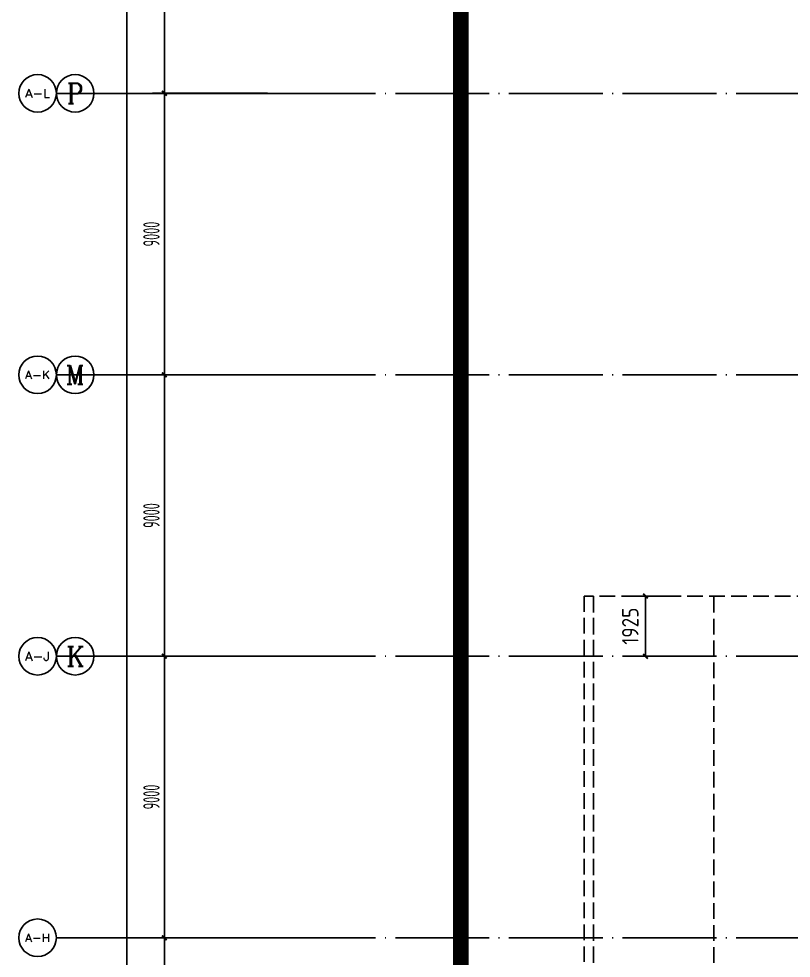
# Model space of a CAD drawing. Extents: x -473190 to 2138458, y -81875 to 2633646.
# Drawn here: x 423429 to 448106, y 16538 to 46576 of the extents above; entities that cross this region are included whole.
import ezdxf
from ezdxf.enums import TextEntityAlignment as Align

# ---------------------------------------------------------------- set-up
doc = ezdxf.new("R2010")
doc.units = 0
doc.header["$LTSCALE"] = 1000
for name, pattern in [('ACAD_ISO05W100', [34, 24, -3, 0.5, -3, 0.5, -3]), ('DASH', [0.35, 0.25, -0.1]), ('DOTE', [2.42, 2, -0.2, 0.02, -0.2])]:
    doc.linetypes.add(name, pattern=pattern)
for name, color, linetype in [('A-REDLINE', 1, 'ACAD_ISO05W100'), ('AXIS', 3, 'Continuous'), ('AXIS_TEXT', 7, 'Continuous'), ('DOTE', 1, 'DOTE'), ('PUB_DIM', 3, 'Continuous'), ('RF-QT', 30, 'Continuous'), ('雨棚投影', 147, 'Continuous')]:
    doc.layers.add(name, color=color, linetype=linetype)
doc.styles.add('_TCH_AXIS', font='COMPLEX', dxfattribs={"bigfont": 'GBCBIG'})
doc.styles.add('_TCH_DIM_T3', font='tssdeng.shx', dxfattribs={"width": 0.564706, "bigfont": '@@@tssdchn.shx'})
doc.styles.add('COMPLEX', font='COMPLEX.shx', dxfattribs={"width": 0.65})
doc.styles.add('STANDARD_T3', font='gbenor.shx', dxfattribs={"bigfont": 'gbcbig.shx'})
doc.dimstyles.new('_TCH_ARCH&&150', dxfattribs={"dimtxt": 525, "dimasz": 150, "dimexe": 375, "dimexo": 450, "dimgap": 150, "dimtad": 1, "dimdec": 0, "dimzin": 0, "dimdsep": 46, "dimtxsty": '_TCH_DIM_T3', "dimblk": 'ARCHTICK', "dimcen": 0.09, "dimclrt": 7, "dimazin": 2, "dimtfac": 1, "dimtdec": 0, "dimtix": 1, "dimtmove": 2, "dimatfit": 3, "dimfxl": 0, "dimtolj": 1, "dimtzin": 0, "dimarcsym": 0})
doc.dimstyles.new('STANDARD&&150', dxfattribs={"dimtxt": 525, "dimasz": 150, "dimexe": 375, "dimexo": 450, "dimgap": 225, "dimtad": 1, "dimdec": 0, "dimzin": 0, "dimdsep": 46, "dimtxsty": 'STANDARD_T3', "dimblk": 'ARCHTICK', "dimcen": 0.09, "dimadec": 0, "dimazin": 0, "dimtfac": 1, "dimtdec": 0, "dimtix": 1, "dimtmove": 2, "dimatfit": 3, "dimfxl": 0, "dimtolj": 1, "dimtzin": 0, "dimarcsym": 0})

# ---------------------------------------------------------------- blocks, each defined once
blk = doc.blocks.new('坡道')
at = {"layer": '雨棚投影', "linetype": 'DASH', "lineweight": -3, "ltscale": 2}
blk.add_line((-138368, -493850), (-175993, -493851), dxfattribs=at)
for points in [[(-138368, -490000), (-175993, -490001), (-175993, -497701), (-138368, -497700)], [(-138368, -498000), (-138368, -497701), (-175993, -497701), (-175993, -498000)]]:
    blk.add_lwpolyline(points, close=True, dxfattribs=at)
blk = doc.blocks.new('_AXISO')
blk.add_circle((0, 0), 0.5)
at = {"layer": 'AXIS_TEXT', "style": 'COMPLEX', "width": 1.041667}
blk.add_attdef('A', text='', height=0.56, dxfattribs=at).set_placement((-0.25, -0.28), (0.25, -0.28), align=Align.FIT)
blk = doc.blocks.new('_ArchTick')
at = {"color": 0, "linetype": 'ByBlock', "const_width": 0.4}
blk.add_lwpolyline([(-0.5, -0.5), (0.5, 0.5)], dxfattribs=at)
blk = doc.blocks.new('*D5322')
at = {"layer": 'AXIS', "color": 0, "lineweight": -2, "transparency": 16777216}
for p, q in [((-298298, -3257), (-303173, -3257)), ((-302798, -204257), (-302798, -3257)), ((-298298, -204257), (-303173, -204257))]:
    blk.add_line(p, q, dxfattribs=at)
at = {"layer": 'Defpoints', "color": 0, "transparency": 16777216}
for p in [(-302798, -3257), (-297848, -3257), (-297848, -204257)]:
    blk.add_point(p, dxfattribs=at)
at = {"layer": 'AXIS', "color": 0, "lineweight": -2, "transparency": 16777216, "xscale": 150, "yscale": 150, "zscale": 150}
for p, rotation in [((-302798, -3257), 90), ((-302798, -204257), 270)]:
    blk.add_blockref('_ArchTick', p, dxfattribs=dict(at, rotation=rotation))
at = {"layer": 'AXIS', "color": 7, "transparency": 16777216, "insert": (-303211, -103757), "char_height": 525, "attachment_point": 5, "rotation": 90, "style": '_TCH_DIM_T3'}
blk.add_mtext('\\A1;201000', dxfattribs=at)
blk = doc.blocks.new('*D5330')
at = {"layer": 'AXIS', "color": 0, "lineweight": -2, "transparency": 16777216}
for p, q in [((-298298, -138257), (-301973, -138257)), ((-301598, -147257), (-301598, -138257)), ((-298298, -147257), (-301973, -147257))]:
    blk.add_line(p, q, dxfattribs=at)
at = {"layer": 'Defpoints', "color": 0, "transparency": 16777216}
for p in [(-301598, -138257), (-297848, -138257), (-297848, -147257)]:
    blk.add_point(p, dxfattribs=at)
at = {"layer": 'AXIS', "color": 0, "lineweight": -2, "transparency": 16777216, "xscale": 150, "yscale": 150, "zscale": 150}
for p, rotation in [((-301598, -138257), 90), ((-301598, -147257), 270)]:
    blk.add_blockref('_ArchTick', p, dxfattribs=dict(at, rotation=rotation))
at = {"layer": 'AXIS', "color": 7, "transparency": 16777216, "insert": (-302011, -142757), "char_height": 525, "attachment_point": 5, "rotation": 90, "style": '_TCH_DIM_T3'}
blk.add_mtext('\\A1;9000', dxfattribs=at)
blk = doc.blocks.new('*D5331')
at = {"layer": 'AXIS', "color": 0, "lineweight": -2, "transparency": 16777216}
for p, q in [((-298298, -129257), (-301973, -129257)), ((-301598, -138257), (-301598, -129257)), ((-298298, -138257), (-301973, -138257))]:
    blk.add_line(p, q, dxfattribs=at)
at = {"layer": 'Defpoints', "color": 0, "transparency": 16777216}
for p in [(-301598, -129257), (-297848, -129257), (-297848, -138257)]:
    blk.add_point(p, dxfattribs=at)
at = {"layer": 'AXIS', "color": 0, "lineweight": -2, "transparency": 16777216, "xscale": 150, "yscale": 150, "zscale": 150}
for p, rotation in [((-301598, -129257), 90), ((-301598, -138257), 270)]:
    blk.add_blockref('_ArchTick', p, dxfattribs=dict(at, rotation=rotation))
at = {"layer": 'AXIS', "color": 7, "transparency": 16777216, "insert": (-302011, -133757), "char_height": 525, "attachment_point": 5, "rotation": 90, "style": '_TCH_DIM_T3'}
blk.add_mtext('\\A1;9000', dxfattribs=at)
blk = doc.blocks.new('*D5332')
at = {"layer": 'AXIS', "color": 0, "lineweight": -2, "transparency": 16777216}
for p, q in [((-298298, -120257), (-301973, -120257)), ((-301598, -129257), (-301598, -120257)), ((-298298, -129257), (-301973, -129257))]:
    blk.add_line(p, q, dxfattribs=at)
at = {"layer": 'Defpoints', "color": 0, "transparency": 16777216}
for p in [(-301598, -120257), (-297848, -120257), (-297848, -129257)]:
    blk.add_point(p, dxfattribs=at)
at = {"layer": 'AXIS', "color": 0, "lineweight": -2, "transparency": 16777216, "xscale": 150, "yscale": 150, "zscale": 150}
for p, rotation in [((-301598, -120257), 90), ((-301598, -129257), 270)]:
    blk.add_blockref('_ArchTick', p, dxfattribs=dict(at, rotation=rotation))
at = {"layer": 'AXIS', "color": 7, "transparency": 16777216, "insert": (-302011, -124757), "char_height": 525, "attachment_point": 5, "rotation": 90, "style": '_TCH_DIM_T3'}
blk.add_mtext('\\A1;9000', dxfattribs=at)
blk = doc.blocks.new('*D5333')
at = {"layer": 'AXIS', "color": 0, "lineweight": -2, "transparency": 16777216}
for p, q in [((-298298, -111257), (-301973, -111257)), ((-301598, -120257), (-301598, -111257)), ((-298298, -120257), (-301973, -120257))]:
    blk.add_line(p, q, dxfattribs=at)
at = {"layer": 'Defpoints', "color": 0, "transparency": 16777216}
for p in [(-301598, -111257), (-297848, -111257), (-297848, -120257)]:
    blk.add_point(p, dxfattribs=at)
at = {"layer": 'AXIS', "color": 0, "lineweight": -2, "transparency": 16777216, "xscale": 150, "yscale": 150, "zscale": 150}
for p, rotation in [((-301598, -111257), 90), ((-301598, -120257), 270)]:
    blk.add_blockref('_ArchTick', p, dxfattribs=dict(at, rotation=rotation))
at = {"layer": 'AXIS', "color": 7, "transparency": 16777216, "insert": (-302011, -115757), "char_height": 525, "attachment_point": 5, "rotation": 90, "style": '_TCH_DIM_T3'}
blk.add_mtext('\\A1;9000', dxfattribs=at)
blk = doc.blocks.new('*D5334')
at = {"layer": 'AXIS', "color": 0, "lineweight": -2, "transparency": 16777216}
for p, q in [((-298298, -102257), (-301973, -102257)), ((-301598, -111257), (-301598, -102257)), ((-298298, -111257), (-301973, -111257))]:
    blk.add_line(p, q, dxfattribs=at)
at = {"layer": 'Defpoints', "color": 0, "transparency": 16777216}
for p in [(-301598, -102257), (-297848, -102257), (-297848, -111257)]:
    blk.add_point(p, dxfattribs=at)
at = {"layer": 'AXIS', "color": 0, "lineweight": -2, "transparency": 16777216, "xscale": 150, "yscale": 150, "zscale": 150}
for p, rotation in [((-301598, -102257), 90), ((-301598, -111257), 270)]:
    blk.add_blockref('_ArchTick', p, dxfattribs=dict(at, rotation=rotation))
at = {"layer": 'AXIS', "color": 7, "transparency": 16777216, "insert": (-302011, -106757), "char_height": 525, "attachment_point": 5, "rotation": 90, "style": '_TCH_DIM_T3'}
blk.add_mtext('\\A1;9000', dxfattribs=at)
blk = doc.blocks.new('*D5409')
at = {"layer": 'AXIS', "color": 0, "lineweight": -2, "transparency": 16777216}
for p, q in [((-298298, 4193), (-303173, 4193)), ((-302798, -204257), (-302798, 4193)), ((-298298, -204257), (-303173, -204257))]:
    blk.add_line(p, q, dxfattribs=at)
at = {"layer": 'Defpoints', "color": 0, "transparency": 16777216}
for p in [(-302798, 4193), (-297848, 4193), (-297848, -204257)]:
    blk.add_point(p, dxfattribs=at)
at = {"layer": 'AXIS', "color": 0, "lineweight": -2, "transparency": 16777216, "xscale": 150, "yscale": 150, "zscale": 150}
for p, rotation in [((-302798, 4193), 90), ((-302798, -204257), 270)]:
    blk.add_blockref('_ArchTick', p, dxfattribs=dict(at, rotation=rotation))
at = {"layer": 'AXIS', "color": 7, "transparency": 16777216, "insert": (-303211, -100032), "char_height": 525, "attachment_point": 5, "rotation": 90, "style": '_TCH_DIM_T3'}
blk.add_mtext('\\A1;208450', dxfattribs=at)
blk = doc.blocks.new('*D5417')
at = {"layer": 'AXIS', "color": 0, "lineweight": -2, "transparency": 16777216}
for p, q in [((-298298, -138257), (-301973, -138257)), ((-301598, -147257), (-301598, -138257)), ((-298298, -147257), (-301973, -147257))]:
    blk.add_line(p, q, dxfattribs=at)
at = {"layer": 'Defpoints', "color": 0, "transparency": 16777216}
for p in [(-301598, -138257), (-297848, -138257), (-297848, -147257)]:
    blk.add_point(p, dxfattribs=at)
at = {"layer": 'AXIS', "color": 0, "lineweight": -2, "transparency": 16777216, "xscale": 150, "yscale": 150, "zscale": 150}
for p, rotation in [((-301598, -138257), 90), ((-301598, -147257), 270)]:
    blk.add_blockref('_ArchTick', p, dxfattribs=dict(at, rotation=rotation))
at = {"layer": 'AXIS', "color": 7, "transparency": 16777216, "insert": (-302011, -142757), "char_height": 525, "attachment_point": 5, "rotation": 90, "style": '_TCH_DIM_T3'}
blk.add_mtext('\\A1;9000', dxfattribs=at)
blk = doc.blocks.new('*D5418')
at = {"layer": 'AXIS', "color": 0, "lineweight": -2, "transparency": 16777216}
for p, q in [((-298298, -129257), (-301973, -129257)), ((-301598, -138257), (-301598, -129257)), ((-298298, -138257), (-301973, -138257))]:
    blk.add_line(p, q, dxfattribs=at)
at = {"layer": 'Defpoints', "color": 0, "transparency": 16777216}
for p in [(-301598, -129257), (-297848, -129257), (-297848, -138257)]:
    blk.add_point(p, dxfattribs=at)
at = {"layer": 'AXIS', "color": 0, "lineweight": -2, "transparency": 16777216, "xscale": 150, "yscale": 150, "zscale": 150}
for p, rotation in [((-301598, -129257), 90), ((-301598, -138257), 270)]:
    blk.add_blockref('_ArchTick', p, dxfattribs=dict(at, rotation=rotation))
at = {"layer": 'AXIS', "color": 7, "transparency": 16777216, "insert": (-302011, -133757), "char_height": 525, "attachment_point": 5, "rotation": 90, "style": '_TCH_DIM_T3'}
blk.add_mtext('\\A1;9000', dxfattribs=at)
blk = doc.blocks.new('*D5419')
at = {"layer": 'AXIS', "color": 0, "lineweight": -2, "transparency": 16777216}
for p, q in [((-298298, -120257), (-301973, -120257)), ((-301598, -129257), (-301598, -120257)), ((-298298, -129257), (-301973, -129257))]:
    blk.add_line(p, q, dxfattribs=at)
at = {"layer": 'Defpoints', "color": 0, "transparency": 16777216}
for p in [(-301598, -120257), (-297848, -120257), (-297848, -129257)]:
    blk.add_point(p, dxfattribs=at)
at = {"layer": 'AXIS', "color": 0, "lineweight": -2, "transparency": 16777216, "xscale": 150, "yscale": 150, "zscale": 150}
for p, rotation in [((-301598, -120257), 90), ((-301598, -129257), 270)]:
    blk.add_blockref('_ArchTick', p, dxfattribs=dict(at, rotation=rotation))
at = {"layer": 'AXIS', "color": 7, "transparency": 16777216, "insert": (-302011, -124757), "char_height": 525, "attachment_point": 5, "rotation": 90, "style": '_TCH_DIM_T3'}
blk.add_mtext('\\A1;9000', dxfattribs=at)
blk = doc.blocks.new('*D5420')
at = {"layer": 'AXIS', "color": 0, "lineweight": -2, "transparency": 16777216}
for p, q in [((-298298, -111257), (-301973, -111257)), ((-301598, -120257), (-301598, -111257)), ((-298298, -120257), (-301973, -120257))]:
    blk.add_line(p, q, dxfattribs=at)
at = {"layer": 'Defpoints', "color": 0, "transparency": 16777216}
for p in [(-301598, -111257), (-297848, -111257), (-297848, -120257)]:
    blk.add_point(p, dxfattribs=at)
at = {"layer": 'AXIS', "color": 0, "lineweight": -2, "transparency": 16777216, "xscale": 150, "yscale": 150, "zscale": 150}
for p, rotation in [((-301598, -111257), 90), ((-301598, -120257), 270)]:
    blk.add_blockref('_ArchTick', p, dxfattribs=dict(at, rotation=rotation))
at = {"layer": 'AXIS', "color": 7, "transparency": 16777216, "insert": (-302011, -115757), "char_height": 525, "attachment_point": 5, "rotation": 90, "style": '_TCH_DIM_T3'}
blk.add_mtext('\\A1;9000', dxfattribs=at)
blk = doc.blocks.new('*D5421')
at = {"layer": 'AXIS', "color": 0, "lineweight": -2, "transparency": 16777216}
for p, q in [((-298298, -102257), (-301973, -102257)), ((-301598, -111257), (-301598, -102257)), ((-298298, -111257), (-301973, -111257))]:
    blk.add_line(p, q, dxfattribs=at)
at = {"layer": 'Defpoints', "color": 0, "transparency": 16777216}
for p in [(-301598, -102257), (-297848, -102257), (-297848, -111257)]:
    blk.add_point(p, dxfattribs=at)
at = {"layer": 'AXIS', "color": 0, "lineweight": -2, "transparency": 16777216, "xscale": 150, "yscale": 150, "zscale": 150}
for p, rotation in [((-301598, -102257), 90), ((-301598, -111257), 270)]:
    blk.add_blockref('_ArchTick', p, dxfattribs=dict(at, rotation=rotation))
at = {"layer": 'AXIS', "color": 7, "transparency": 16777216, "insert": (-302011, -106757), "char_height": 525, "attachment_point": 5, "rotation": 90, "style": '_TCH_DIM_T3'}
blk.add_mtext('\\A1;9000', dxfattribs=at)
blk = doc.blocks.new('*D3492')
at = {"layer": 'Defpoints', "color": 0, "transparency": 16777216}
for p in [(443452, 28117), (444937, 28117), (444937, 26192)]:
    blk.add_point(p, dxfattribs=at)
at = {"layer": 'PUB_DIM', "color": 0, "lineweight": -2, "transparency": 16777216}
for p, q in [((444487, 28117), (443077, 28117)), ((443452, 26192), (443452, 28117)), ((444487, 26192), (443077, 26192))]:
    blk.add_line(p, q, dxfattribs=at)
at = {"layer": 'PUB_DIM', "color": 0, "lineweight": -2, "transparency": 16777216, "xscale": 150, "yscale": 150, "zscale": 150}
for p, rotation in [((443452, 28117), 90), ((443452, 26192), 270)]:
    blk.add_blockref('_ArchTick', p, dxfattribs=dict(at, rotation=rotation))
at = {"layer": 'PUB_DIM', "color": 0, "transparency": 16777216, "insert": (442965, 27155), "char_height": 525, "attachment_point": 5, "rotation": 90, "style": 'STANDARD_T3'}
blk.add_mtext('\\A1;1925', dxfattribs=at)
blk = doc.blocks.new('A$C4F5A101F')
at = {"layer": 'AXIS'}
for p, q in [((-297848.4, -111257.4), (-305048.4, -111257.4)), ((-297848.4, -111257.4), (-303848.4, -111257.4)), ((-297848.4, -120257.4), (-305048.4, -120257.4)), ((-297848.4, -120257.4), (-303848.4, -120257.4)), ((-297848.4, -129257.4), (-305048.4, -129257.4)), ((-297848.4, -129257.4), (-303848.4, -129257.4)), ((-297848.4, -138257.4), (-305048.4, -138257.4))]:
    blk.add_line(p, q, dxfattribs=at)
at = {"layer": 'DOTE', "color": 16, "linetype": 'DOTE', "ltscale": 1.5}
for p, q in [((-297848.4, -111257.4), (-173939.7, -111257.4)), ((-297848.4, -120257.4), (-173939.7, -120257.4)), ((-297848.4, -129257.4), (-173939.7, -129257.4)), ((-297848.4, -138257.4), (-39660.8, -138257.4))]:
    blk.add_line(p, q, dxfattribs=at)
at = {"layer": 'AXIS'}
ref = blk.add_blockref('_AXISO', (-305648.4, -111257.4), dxfattribs=dict(at, xscale=1200, yscale=1200, zscale=1200))
ref.add_attrib('A', 'A-L', dxfattribs={"layer": 'AXIS_TEXT', "height": 269.48, "style": '_TCH_AXIS'}).set_placement((-306046.2, -111392.1), (-305250.6, -111392.1), align=Align.FIT)
ref = blk.add_blockref('_AXISO', (-304448.4, -111257.4), dxfattribs=dict(at, xscale=1200, yscale=1200, zscale=1200))
ref.add_attrib('A', 'P', dxfattribs={"layer": 'AXIS_TEXT', "height": 652.9, "style": '_TCH_AXIS'}).set_placement((-304712.6, -111583.8), (-304184.1, -111583.8), align=Align.FIT)
ref = blk.add_blockref('_AXISO', (-305648.4, -120257.4), dxfattribs=dict(at, xscale=1200, yscale=1200, zscale=1200))
ref.add_attrib('A', 'A-K', dxfattribs={"layer": 'AXIS_TEXT', "height": 254.69, "style": '_TCH_AXIS'}).set_placement((-306048.6, -120384.7), (-305248.1, -120384.7), align=Align.FIT)
ref = blk.add_blockref('_AXISO', (-304448.4, -120257.4), dxfattribs=dict(at, xscale=1200, yscale=1200, zscale=1200))
ref.add_attrib('A', 'M', dxfattribs={"layer": 'AXIS_TEXT', "height": 594, "style": '_TCH_AXIS'}).set_placement((-304745.4, -120554.4), (-304151.4, -120554.4), align=Align.FIT)
ref = blk.add_blockref('_AXISO', (-305648.4, -129257.4), dxfattribs=dict(at, xscale=1200, yscale=1200, zscale=1200))
ref.add_attrib('A', 'A-J', dxfattribs={"layer": 'AXIS_TEXT', "height": 285.97, "style": '_TCH_AXIS'}).set_placement((-306043.3, -129400.4), (-305253.5, -129400.4), align=Align.FIT)
ref = blk.add_blockref('_AXISO', (-304448.4, -129257.4), dxfattribs=dict(at, xscale=1200, yscale=1200, zscale=1200))
ref.add_attrib('A', 'K', dxfattribs={"layer": 'AXIS_TEXT', "height": 622.9, "style": '_TCH_AXIS'}).set_placement((-304730.2, -129568.8), (-304166.6, -129568.8), align=Align.FIT)
ref = blk.add_blockref('_AXISO', (-305648.4, -138257.4), dxfattribs=dict(at, xscale=1200, yscale=1200, zscale=1200))
ref.add_attrib('A', 'A-H', dxfattribs={"layer": 'AXIS_TEXT', "height": 251.23, "style": '_TCH_AXIS'}).set_placement((-306049.1, -138383), (-305247.6, -138383), align=Align.FIT)
for p1, p2, distance, picture, middle in [((-297848.4, -204257.4), (-297848.4, 4192.6), 4950, '*D5409', (-303210.9, -100032.4)), ((-297848.4, -204257.4), (-297848.4, -3257.4), 4950, '*D5322', (-303210.9, -103757.4)), ((-297848.4, -111257.4), (-297848.4, -102257.4), 3750, '*D5334', (-302010.9, -106757.4)), ((-297848.4, -111257.4), (-297848.4, -102257.4), 3750, '*D5421', (-302010.9, -106757.4)), ((-297848.4, -120257.4), (-297848.4, -111257.4), 3750, '*D5333', (-302010.9, -115757.4)), ((-297848.4, -120257.4), (-297848.4, -111257.4), 3750, '*D5420', (-302010.9, -115757.4)), ((-297848.4, -129257.4), (-297848.4, -120257.4), 3750, '*D5332', (-302010.9, -124757.4)), ((-297848.4, -129257.4), (-297848.4, -120257.4), 3750, '*D5419', (-302010.9, -124757.4)), ((-297848.4, -138257.4), (-297848.4, -129257.4), 3750, '*D5331', (-302010.9, -133757.4)), ((-297848.4, -138257.4), (-297848.4, -129257.4), 3750, '*D5418', (-302010.9, -133757.4)), ((-297848.4, -147257.4), (-297848.4, -138257.4), 3750, '*D5330', (-302010.9, -142757.4)), ((-297848.4, -147257.4), (-297848.4, -138257.4), 3750, '*D5417', (-302010.9, -142757.4))]:
    dim = blk.add_aligned_dim(p1=p1, p2=p2, distance=distance, dimstyle='_TCH_ARCH&&150', dxfattribs=at)
    dim.commit()
    dim.dimension.update_dxf_attribs({"geometry": picture, "text_midpoint": middle})

msp = doc.modelspace()

# ---------------------------------------------------------------- linework, layer by layer
at = {"layer": 'A-REDLINE', "const_width": 500, "flags": 128}
msp.add_lwpolyline([(437553.5, 184610.6), (451649.1, 183236.2), (465777.4, 182253.8), (479927.5, 181664), (494088.5, 181467.4), (569667.9, 181467.4), (645247.3, 181467.4), (652717.3, 181281.3), (660168.7, 180723.4), (667583.2, 179795.1), (674942.2, 178498.7), (682227.5, 176837.5), (689421, 174815.5), (696505, 172437.8), (703461.7, 169710.2), (710274, 166639.6), (716924.9, 163233.6), (723397.9, 159500.5), (729676.9, 155449.8), (658092.8, 76795.5), (586508.7, -1858.7), (514924.6, -80513), (437553.5, -58186.1), (437553.5, 63212.2)], close=True, dxfattribs=at)

# ---------------------------------------------------------------- block references
at = {"rotation": 270}
msp.add_blockref('坡道', (939487.6, -147875.2), dxfattribs=at)
at = {"layer": 'RF-QT'}
msp.add_blockref('A$C4F5A101F', (729676.9, 155449.8), dxfattribs=at)

# ---------------------------------------------------------------- dimensions: what is measured, and where the dimension line sits
at = {"layer": 'PUB_DIM'}
dim = msp.add_aligned_dim(p1=(444936.9, 26192.4), p2=(444936.9, 28117.4), distance=1484.4, dimstyle='STANDARD&&150', dxfattribs=at)
dim.commit()
dim.dimension.update_dxf_attribs({"geometry": '*D3492', "text_midpoint": (442965, 27154.9)})

doc.saveas('drawing.dxf')
